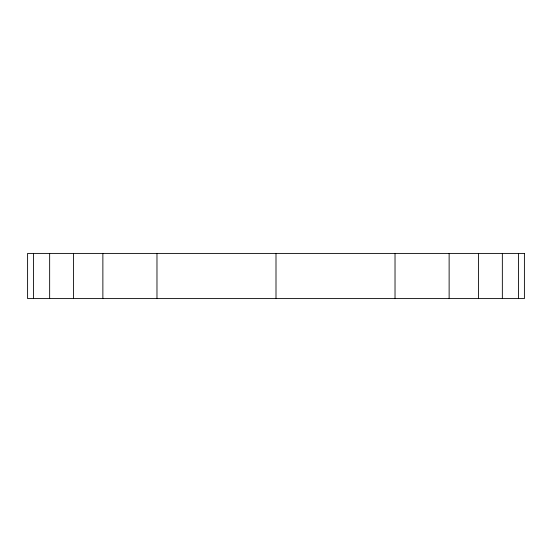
<?xml version="1.0" encoding="UTF-8"?>
<svg xmlns="http://www.w3.org/2000/svg" width="552" height="552" viewBox="0 0 552 552"><rect width="100%" height="100%" fill="white"/><g stroke="black" fill="none" stroke-linecap="round" stroke-linejoin="round"><path stroke-width="0.83" d="M518.487 253.409L518.487 298.591M502.348 253.409L502.348 298.591M478.425 253.409L478.425 298.591M449.128 253.409L449.128 298.591M395.025 253.409L395.025 298.591M276 253.409L276 298.591M156.975 253.409L156.975 298.591M102.872 253.409L102.872 298.591M73.575 253.409L73.575 298.591M49.652 253.409L49.652 298.591M33.513 253.409L33.513 298.591M524.4 253.409L27.6 253.409L27.6 298.591L524.4 298.591L524.4 253.409"/></g></svg>
